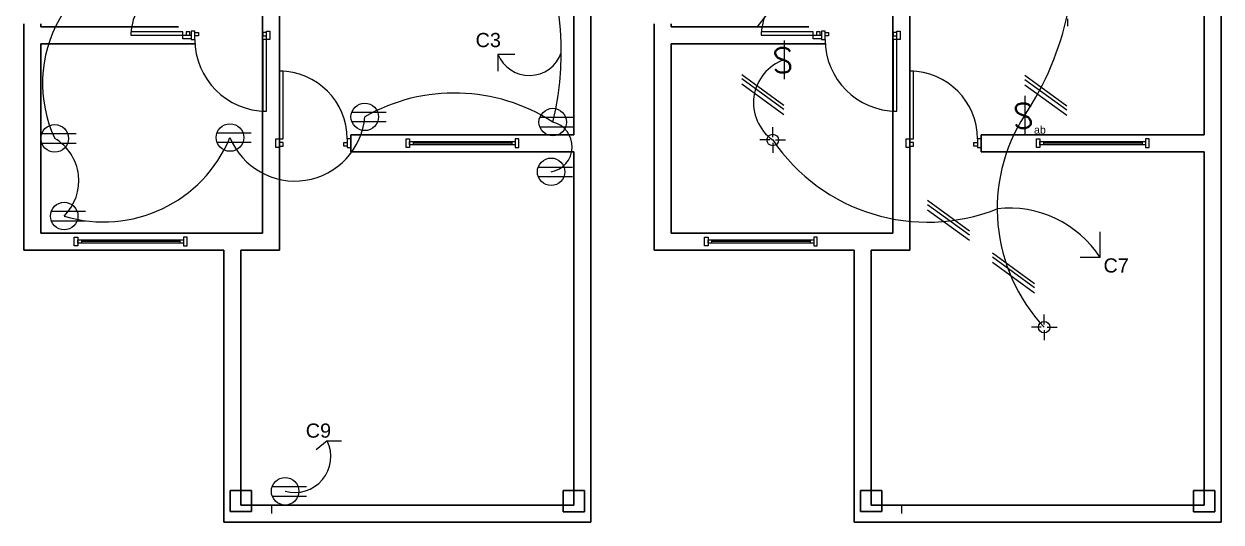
# Model space of a CAD drawing. Header units: metres. Extents: x 68508 to 226087, y -5893 to 20329.
# Drawn here: x 69794 to 86679, y 825 to 7853 of the extents above; entities that cross this region are included whole.
import ezdxf

# ---------------------------------------------------------------- set-up
doc = ezdxf.new("R2010")
doc.units = ezdxf.units.M
doc.header["$LTSCALE"] = 0.05
doc.linetypes.add('CONTINUA', pattern=[0])
for name, color, linetype in [('0 X VARIOS', 7, 'Continuous'), ('CircuitoTomas', 4, 'Continuous'), ('iluminacion', 3, 'Continuous'), ('Modulares', 2, 'CONTINUA'), ('RefTablero', 6, 'Continuous')]:
    doc.layers.add(name, color=color, linetype=linetype)
for name, color, linetype, lineweight in [('A314G', 151, 'Continuous', 25), ('A315G', 31, 'Continuous', 25), ('muro', 7, 'Continuous', 30)]:
    doc.layers.add(name, color=color, linetype=linetype, lineweight=lineweight)
doc.styles.add('SIMBOLO', font='romans.shx', dxfattribs={"width": 0.7, "oblique": 20})
doc.styles.get("Standard").update_dxf_attribs({"font": 'arial.ttf'})

# ---------------------------------------------------------------- blocks, each defined once
blk = doc.blocks.new('*U199')
at = {"layer": 'muro', "color": 7, "linetype": 'Continuous', "lineweight": 30}
for p, q in [((2.96, 0.12), (0, 0.12)), ((0, -0.12), (2.84, -0.12))]:
    blk.add_line(p, q, dxfattribs=at)
blk = doc.blocks.new('*U200')
at = {"layer": 'muro', "color": 7, "linetype": 'Continuous', "lineweight": 30}
for p, q in [((5.05, 0.12), (0, 0.12)), ((0.12, -0.12), (5.05, -0.12))]:
    blk.add_line(p, q, dxfattribs=at)
blk = doc.blocks.new('*U201')
at = {"layer": 'muro', "color": 7, "linetype": 'Continuous', "lineweight": 30}
for p, q in [((0.295, 0.12), (0, 0.12)), ((0, -0.12), (0.055, -0.12))]:
    blk.add_line(p, q, dxfattribs=at)
blk = doc.blocks.new('*U202')
at = {"layer": 'muro', "color": 7, "linetype": 'Continuous', "lineweight": 30}
for p, q in [((5.055, 0.12), (-0.12, 0.12)), ((0.12, -0.12), (4.815, -0.12))]:
    blk.add_line(p, q, dxfattribs=at)
blk = doc.blocks.new('*U203')
at = {"layer": 'muro', "color": 7, "linetype": 'Continuous', "lineweight": 30}
for p, q in [((0.1775, 0.12), (-0.12, 0.12)), ((0.12, -0.12), (0.1775, -0.12))]:
    blk.add_line(p, q, dxfattribs=at)
blk = doc.blocks.new('*U204')
at = {"layer": 'muro', "color": 7, "linetype": 'Continuous', "lineweight": 30}
for p, q in [((3.54, 0.12), (0, 0.12)), ((0, -0.12), (3.54, -0.12))]:
    blk.add_line(p, q, dxfattribs=at)
blk = doc.blocks.new('*U205')
at = {"layer": 'muro', "color": 7, "linetype": 'Continuous', "lineweight": 30}
for p, q in [((2.94, 0.12), (0.12, 0.12)), ((0, -0.12), (2.7, -0.12))]:
    blk.add_line(p, q, dxfattribs=at)
blk = doc.blocks.new('*U206')
at = {"layer": 'muro', "color": 7, "linetype": 'Continuous', "lineweight": 30}
for p, q in [((2.91, 0.12), (-0.12, 0.12)), ((3.07, 0.12), (2.91, 0.12)), ((0.12, -0.12), (2.79, -0.12)), ((3.03, -0.12), (3.07, -0.12))]:
    blk.add_line(p, q, dxfattribs=at)
blk = doc.blocks.new('*U210')
at = {"layer": 'muro', "color": 7, "linetype": 'Continuous', "lineweight": 30}
for p, q in [((2.06, 0.12), (-0.12, 0.12)), ((0.12, -0.12), (2.06, -0.12))]:
    blk.add_line(p, q, dxfattribs=at)
blk = doc.blocks.new('*U211')
at = {"layer": 'A315G', "color": 31, "linetype": 'Continuous', "lineweight": 25}
for points in [[(0.05, 0.12), (0.1, 0.12), (0.1, 0.85), (0.05, 0.85)], [(0.05, 0), (0, 0), (0, 0.12), (0.05, 0.12)], [(0.05, 0.02), (0.1, 0.02), (0.1, 0.07), (0.05, 0.07)], [(0.78, 0.02), (0.73, 0.02), (0.73, 0.07), (0.78, 0.07)], [(0.78, 0), (0.83, 0), (0.83, 0.12), (0.78, 0.12)]]:
    blk.add_lwpolyline(points, close=True, dxfattribs=at)
blk.add_arc((0.05, 0.12), 0.73, 0, 90, dxfattribs=at)
blk = doc.blocks.new('*U212')
at = {"layer": 'muro', "color": 7, "linetype": 'Continuous', "lineweight": 30}
for p, q in [((3.265, 0.12), (0.12, 0.12)), ((3.265, -0.12), (3.265, 0.12)), ((0.12, -0.12), (3.265, -0.12))]:
    blk.add_line(p, q, dxfattribs=at)
blk = doc.blocks.new('*U213')
at = {"layer": 'muro', "color": 7, "linetype": 'Continuous', "lineweight": 30}
for p, q in [((1.522, 0.12), (0, 0.12)), ((2.96, 0.12), (1.522, 0.12)), ((0, -0.12), (1.522, -0.12)), ((1.522, -0.12), (2.96, -0.12))]:
    blk.add_line(p, q, dxfattribs=at)
blk = doc.blocks.new('*U214')
at = {"layer": 'A315G', "color": 31, "linetype": 'Continuous', "lineweight": 25}
for points in [[(0.05, 0.12), (0.1, 0.12), (0.1, 1.13), (0.05, 1.13)], [(0.05, 0), (0, 0), (0, 0.12), (0.05, 0.12)], [(0.05, 0.02), (0.1, 0.02), (0.1, 0.07), (0.05, 0.07)], [(1.06, 0.02), (1.01, 0.02), (1.01, 0.07), (1.06, 0.07)], [(1.06, 0), (1.11, 0), (1.11, 0.12), (1.06, 0.12)]]:
    blk.add_lwpolyline(points, close=True, dxfattribs=at)
blk.add_arc((0.05, 0.12), 1.01, 0, 90, dxfattribs=at)
blk = doc.blocks.new('*U225')
at = {"layer": 'muro', "color": 7, "linetype": 'Continuous', "lineweight": 30}
for p, q in [((0.425, 0.12), (0, 0.12)), ((0.12, -0.12), (0.665, -0.12))]:
    blk.add_line(p, q, dxfattribs=at)
blk = doc.blocks.new('*U226')
at = {"layer": 'muro', "color": 7, "linetype": 'Continuous', "lineweight": 30}
for p, q in [((1.5075, 0.12), (0, 0.12)), ((0, -0.12), (1.2675, -0.12))]:
    blk.add_line(p, q, dxfattribs=at)
blk = doc.blocks.new('*U245')
at = {"layer": 'A315G', "color": 31, "linetype": 'Continuous', "lineweight": 25}
for points in [[(0.05, 0.12), (0.1, 0.12), (0.1, 1.075), (0.05, 1.075)], [(0.05, 0), (0, 0), (0, 0.12), (0.05, 0.12)], [(0.05, 0.02), (0.1, 0.02), (0.1, 0.07), (0.05, 0.07)], [(1.005, 0.02), (0.955, 0.02), (0.955, 0.07), (1.005, 0.07)], [(1.005, 0), (1.055, 0), (1.055, 0.12), (1.005, 0.12)]]:
    blk.add_lwpolyline(points, close=True, dxfattribs=at)
blk.add_arc((0.05, 0.12), 0.955, 0, 90, dxfattribs=at)
blk = doc.blocks.new('*U246')
at = {"layer": 'muro', "color": 7, "linetype": 'Continuous', "lineweight": 30, "extrusion": (1, 0, 0)}
for p, q in [((0, -0.15, -0.15), (0, 0.15, -0.15)), ((0, 0.15, -0.15), (0, 0.15, 0.15)), ((0, 0.15, 0.15), (0, -0.15, 0.15)), ((0, -0.15, 0.15), (0, -0.15, -0.15))]:
    blk.add_line(p, q, dxfattribs=at)
blk = doc.blocks.new('*U247')
at = {"layer": 'muro', "color": 7, "linetype": 'Continuous', "lineweight": 30, "extrusion": (1, 0, 0)}
for p, q in [((0, -0.15, -0.15), (0, 0.15, -0.15)), ((0, 0.15, -0.15), (0, 0.15, 0.15)), ((0, 0.15, 0.15), (0, -0.15, 0.15)), ((0, -0.15, 0.15), (0, -0.15, -0.15))]:
    blk.add_line(p, q, dxfattribs=at)
blk = doc.blocks.new('*U194')
at = {"layer": 'A314G', "color": 151, "linetype": 'Continuous', "lineweight": 25}
for p, q in [((0.1, 0.085, -1), (0.1, 0.035, -1)), ((0.1, 0.06, -1), (1.49, 0.06, -1)), ((1.49, 0.085, -1), (1.49, 0.035, -1))]:
    blk.add_line(p, q, dxfattribs=at)
at = {"layer": 'A314G', "color": 151, "linetype": 'Continuous', "lineweight": 25, "elevation": -1}
for points in [[(0.05, 0), (0, 0), (0, 0.12), (0.05, 0.12)], [(0.05, 0.085), (0.05, 0.035), (1.54, 0.035), (1.54, 0.085)], [(1.54, 0), (1.59, 0), (1.59, 0.12), (1.54, 0.12)]]:
    blk.add_lwpolyline(points, close=True, dxfattribs=at)
blk = doc.blocks.new('1-100_TOC2')
at = {"linetype": 'Continuous'}
for p, q in [((-0.052, 0.009), (-0.052, 0.382)), ((0.052, 0.009), (0.052, 0.382))]:
    blk.add_line(p, q, dxfattribs=at)
blk.add_circle((0, 0.15), 0.15, dxfattribs=at)
blk = doc.blocks.new('*U284')
at = {"layer": 'muro', "color": 7, "linetype": 'Continuous', "lineweight": 30}
for p, q in [((2.96, 0.12), (0, 0.12)), ((0, -0.12), (2.84, -0.12))]:
    blk.add_line(p, q, dxfattribs=at)
blk = doc.blocks.new('*U285')
at = {"layer": 'muro', "color": 7, "linetype": 'Continuous', "lineweight": 30}
for p, q in [((5.05, 0.12), (0, 0.12)), ((0.12, -0.12), (5.05, -0.12))]:
    blk.add_line(p, q, dxfattribs=at)
blk = doc.blocks.new('*U286')
at = {"layer": 'muro', "color": 7, "linetype": 'Continuous', "lineweight": 30}
for p, q in [((0.295, 0.12), (0, 0.12)), ((0, -0.12), (0.055, -0.12))]:
    blk.add_line(p, q, dxfattribs=at)
blk = doc.blocks.new('*U287')
at = {"layer": 'muro', "color": 7, "linetype": 'Continuous', "lineweight": 30}
for p, q in [((5.055, 0.12), (-0.12, 0.12)), ((0.12, -0.12), (4.815, -0.12))]:
    blk.add_line(p, q, dxfattribs=at)
blk = doc.blocks.new('*U288')
at = {"layer": 'muro', "color": 7, "linetype": 'Continuous', "lineweight": 30}
for p, q in [((0.1775, 0.12), (-0.12, 0.12)), ((0.12, -0.12), (0.1775, -0.12))]:
    blk.add_line(p, q, dxfattribs=at)
blk = doc.blocks.new('*U289')
at = {"layer": 'muro', "color": 7, "linetype": 'Continuous', "lineweight": 30}
for p, q in [((3.54, 0.12), (0, 0.12)), ((0, -0.12), (3.54, -0.12))]:
    blk.add_line(p, q, dxfattribs=at)
blk = doc.blocks.new('*U290')
at = {"layer": 'muro', "color": 7, "linetype": 'Continuous', "lineweight": 30}
for p, q in [((2.94, 0.12), (0.12, 0.12)), ((0, -0.12), (2.7, -0.12))]:
    blk.add_line(p, q, dxfattribs=at)
blk = doc.blocks.new('*U291')
at = {"layer": 'muro', "color": 7, "linetype": 'Continuous', "lineweight": 30}
for p, q in [((2.91, 0.12), (-0.12, 0.12)), ((3.07, 0.12), (2.91, 0.12)), ((0.12, -0.12), (2.79, -0.12)), ((3.03, -0.12), (3.07, -0.12))]:
    blk.add_line(p, q, dxfattribs=at)
blk = doc.blocks.new('*U295')
at = {"layer": 'muro', "color": 7, "linetype": 'Continuous', "lineweight": 30}
for p, q in [((2.06, 0.12), (-0.12, 0.12)), ((0.12, -0.12), (2.06, -0.12))]:
    blk.add_line(p, q, dxfattribs=at)
blk = doc.blocks.new('*U296')
at = {"layer": 'A315G', "color": 31, "linetype": 'Continuous', "lineweight": 25}
for points in [[(0.05, 0.12), (0.1, 0.12), (0.1, 0.85), (0.05, 0.85)], [(0.05, 0), (0, 0), (0, 0.12), (0.05, 0.12)], [(0.05, 0.02), (0.1, 0.02), (0.1, 0.07), (0.05, 0.07)], [(0.78, 0.02), (0.73, 0.02), (0.73, 0.07), (0.78, 0.07)], [(0.78, 0), (0.83, 0), (0.83, 0.12), (0.78, 0.12)]]:
    blk.add_lwpolyline(points, close=True, dxfattribs=at)
blk.add_arc((0.05, 0.12), 0.73, 0, 90, dxfattribs=at)
blk = doc.blocks.new('*U297')
at = {"layer": 'muro', "color": 7, "linetype": 'Continuous', "lineweight": 30}
for p, q in [((3.265, 0.12), (0.12, 0.12)), ((3.265, -0.12), (3.265, 0.12)), ((0.12, -0.12), (3.265, -0.12))]:
    blk.add_line(p, q, dxfattribs=at)
blk = doc.blocks.new('*U298')
at = {"layer": 'muro', "color": 7, "linetype": 'Continuous', "lineweight": 30}
for p, q in [((1.522, 0.12), (0, 0.12)), ((2.96, 0.12), (1.522, 0.12)), ((0, -0.12), (1.522, -0.12)), ((1.522, -0.12), (2.96, -0.12))]:
    blk.add_line(p, q, dxfattribs=at)
blk = doc.blocks.new('*U299')
at = {"layer": 'A315G', "color": 31, "linetype": 'Continuous', "lineweight": 25}
for points in [[(0.05, 0.12), (0.1, 0.12), (0.1, 1.13), (0.05, 1.13)], [(0.05, 0), (0, 0), (0, 0.12), (0.05, 0.12)], [(0.05, 0.02), (0.1, 0.02), (0.1, 0.07), (0.05, 0.07)], [(1.06, 0.02), (1.01, 0.02), (1.01, 0.07), (1.06, 0.07)], [(1.06, 0), (1.11, 0), (1.11, 0.12), (1.06, 0.12)]]:
    blk.add_lwpolyline(points, close=True, dxfattribs=at)
blk.add_arc((0.05, 0.12), 1.01, 0, 90, dxfattribs=at)
blk = doc.blocks.new('*U310')
at = {"layer": 'muro', "color": 7, "linetype": 'Continuous', "lineweight": 30}
for p, q in [((0.425, 0.12), (0, 0.12)), ((0.12, -0.12), (0.665, -0.12))]:
    blk.add_line(p, q, dxfattribs=at)
blk = doc.blocks.new('*U311')
at = {"layer": 'muro', "color": 7, "linetype": 'Continuous', "lineweight": 30}
for p, q in [((1.5075, 0.12), (0, 0.12)), ((0, -0.12), (1.2675, -0.12))]:
    blk.add_line(p, q, dxfattribs=at)
blk = doc.blocks.new('*U330')
at = {"layer": 'A315G', "color": 31, "linetype": 'Continuous', "lineweight": 25}
for points in [[(0.05, 0.12), (0.1, 0.12), (0.1, 1.075), (0.05, 1.075)], [(0.05, 0), (0, 0), (0, 0.12), (0.05, 0.12)], [(0.05, 0.02), (0.1, 0.02), (0.1, 0.07), (0.05, 0.07)], [(1.005, 0.02), (0.955, 0.02), (0.955, 0.07), (1.005, 0.07)], [(1.005, 0), (1.055, 0), (1.055, 0.12), (1.005, 0.12)]]:
    blk.add_lwpolyline(points, close=True, dxfattribs=at)
blk.add_arc((0.05, 0.12), 0.955, 0, 90, dxfattribs=at)
blk = doc.blocks.new('*U331')
at = {"layer": 'muro', "color": 7, "linetype": 'Continuous', "lineweight": 30, "extrusion": (1, 0, 0)}
for p, q in [((0, -0.15, -0.15), (0, 0.15, -0.15)), ((0, 0.15, -0.15), (0, 0.15, 0.15)), ((0, 0.15, 0.15), (0, -0.15, 0.15)), ((0, -0.15, 0.15), (0, -0.15, -0.15))]:
    blk.add_line(p, q, dxfattribs=at)
blk = doc.blocks.new('*U332')
at = {"layer": 'muro', "color": 7, "linetype": 'Continuous', "lineweight": 30, "extrusion": (1, 0, 0)}
for p, q in [((0, -0.15, -0.15), (0, 0.15, -0.15)), ((0, 0.15, -0.15), (0, 0.15, 0.15)), ((0, 0.15, 0.15), (0, -0.15, 0.15)), ((0, -0.15, 0.15), (0, -0.15, -0.15))]:
    blk.add_line(p, q, dxfattribs=at)
blk = doc.blocks.new('*U279')
at = {"layer": 'A314G', "color": 151, "linetype": 'Continuous', "lineweight": 25}
for p, q in [((0.1, 0.085, -1), (0.1, 0.035, -1)), ((0.1, 0.06, -1), (1.49, 0.06, -1)), ((1.49, 0.085, -1), (1.49, 0.035, -1))]:
    blk.add_line(p, q, dxfattribs=at)
at = {"layer": 'A314G', "color": 151, "linetype": 'Continuous', "lineweight": 25, "elevation": -1}
for points in [[(0.05, 0), (0, 0), (0, 0.12), (0.05, 0.12)], [(0.05, 0.085), (0.05, 0.035), (1.54, 0.035), (1.54, 0.085)], [(1.54, 0), (1.59, 0), (1.59, 0.12), (1.54, 0.12)]]:
    blk.add_lwpolyline(points, close=True, dxfattribs=at)
blk = doc.blocks.new('INTE')
at = {"linetype": 'Continuous'}
blk.add_line((0, 0.1228), (0, -0.1228), dxfattribs=at)
at = {"linetype": 'Continuous', "style": 'SIMBOLO'}
blk.add_text('S', height=0.156, dxfattribs=at).set_placement((-0.0761, -0.0813))

msp = doc.modelspace()

# ---------------------------------------------------------------- linework, layer by layer
at = {"layer": '0 X VARIOS'}
for p, q in [((84514.773, 7922.446), (84514.773, 7822.446)), ((80355.17, 6296.351), (80355.17, 6396.351)), ((80355.17, 6255.785), (80355.17, 6296.351)), ((80274.037, 6215.218), (80174.037, 6215.218)), ((80314.603, 6215.218), (80274.037, 6215.218)), ((80355.17, 6174.651), (80355.17, 6134.085)), ((80355.17, 6134.085), (80355.17, 6034.085)), ((80395.737, 6215.218), (80436.303, 6215.218)), ((80436.303, 6215.218), (80536.303, 6215.218)), ((84184.209, 3655.081), (84184.209, 3755.081)), ((84103.075, 3573.947), (84003.075, 3573.947)), ((84143.642, 3573.947), (84103.075, 3573.947)), ((84184.209, 3614.514), (84184.209, 3655.081)), ((84224.775, 3573.947), (84265.342, 3573.947)), ((84265.342, 3573.947), (84365.342, 3573.947)), ((84184.209, 3533.381), (84184.209, 3492.814)), ((84184.209, 3492.814), (84184.209, 3392.814))]:
    msp.add_line(p, q, dxfattribs=at)
for centre in [(80355.17, 6215.218), (84184.209, 3573.947)]:
    msp.add_circle(centre, 81.133, dxfattribs=at)
at = {"layer": 'CircuitoTomas', "color": 6}
for p, q in [((76479.526, 7424.256), (76479.526, 7187.994)), ((76479.526, 7424.256), (76716.078, 7424.256)), ((74072.085, 1968.928), (73917.622, 1841.879)), ((74072.085, 1968.928), (74272.085, 1968.928))]:
    msp.add_line(p, q, dxfattribs=at)
for centre, radius, start, end in [((73305.186, 7445.781), 4066.972, 346.0842409, 69.2605636), ((71893.6, 7015.552), 1838.288, 95.8645468, 205.0358868), ((76921.828, 7601.475), 476.485, 201.8347156, 340.9280976), ((75866.257, 4331.39), 2546.818, 57.0150082, 119.7906365), ((73615.274, 6624.593), 989.127, 202.2556104, 355.1890945), ((77168.346, 6119.606), 358.186, 279.8393849, 76.3632566), ((70918.42, 6988.329), 1928.369, 253.201384, 337.4870608), ((69870.929, 5638.466), 697.497, 314.6492161, 59.2042681), ((73612.692, 1750.216), 508.8, 254.6532325, 25.4585675)]:
    msp.add_arc(centre, radius, start, end, dxfattribs=at)
at = {"layer": 'iluminacion'}
for p, q in [((80136.428, 7807.987), (80513.177, 8296.142)), ((79919.869, 7139.727), (80511.751, 6708.343)), ((83909.552, 7127.934), (84501.434, 6696.55)), ((79919.869, 7081.865), (80511.751, 6650.481)), ((79919.869, 7007.221), (80511.751, 6575.837)), ((83909.552, 7070.072), (84501.434, 6638.688)), ((83909.552, 6995.428), (84501.434, 6564.044)), ((82536.343, 5364.613), (83128.225, 4933.229)), ((82536.343, 5306.751), (83128.225, 4875.367)), ((82536.343, 5232.107), (83128.225, 4800.723)), ((84973.573, 4556.851), (84973.573, 4917.972)), ((83456.878, 4622.637), (84048.76, 4191.253)), ((83456.878, 4564.775), (84048.76, 4133.391)), ((83456.878, 4490.131), (84048.76, 4058.746)), ((84973.573, 4556.851), (84690.61, 4556.851))]:
    msp.add_line(p, q, dxfattribs=at)
for centre, radius, start, end in [((80465.347, 8859.077), 4138.807, 326.322637, 9.9165093), ((80726.476, 6739.445), 642.403, 109.0614345, 234.6903481), ((85958.899, 5244.625), 2437.353, 147.225594, 223.2708056), ((82541.872, 7698.771), 2642.46, 214.1546638, 291.7614571), ((83693.576, 3731.168), 1523.203, 32.8247106, 96.4847916)]:
    msp.add_arc(centre, radius, start, end, dxfattribs=at)
at = {"layer": 'Modulares'}
for p, q in [((73283.588, 1065.115), (73283.588, 945.115)), ((82173.742, 1065.115), (82173.742, 945.115))]:
    msp.add_line(p, q, dxfattribs=at)

# ---------------------------------------------------------------- block references
at = {"layer": '0 X VARIOS', "color": 3, "xscale": 2231.590401911997, "yscale": 2231.590401911997, "zscale": 2231.590401911997}
for p in [(80516.679, 7346.624), (83909.552, 6564.044)]:
    msp.add_blockref('INTE', p, dxfattribs=at)
at = {"layer": '0 X VARIOS', "xscale": 1296.293865330413, "yscale": 1296.293865330413, "zscale": 1296.293865330413, "rotation": 270}
for p in [(74406.471, 6541.637), (77058.35, 6467.695), (70033.588, 6237.615), (72505.389, 6249.972), (77035.111, 5766.688), (70166.661, 5142.251), (73283.588, 1259.559)]:
    msp.add_blockref('1-100_TOC2', p, dxfattribs=at)
at = {"layer": 'A314G', "color": 151, "linetype": 'Continuous', "lineweight": 25, "xscale": -1000, "yscale": 1000, "zscale": 1000}
for name, p in [('*U194', (76773.875, 6110.115)), ('*U279', (85664.029, 6110.115)), ('*U194', (72093.588, 4722.615, 1000)), ('*U279', (80983.742, 4722.615, 1000))]:
    msp.add_blockref(name, p, dxfattribs=at)
at = {"layer": 'A315G', "color": 31, "linetype": 'Continuous', "lineweight": 25, "xscale": 1000, "yscale": 1000, "zscale": 1000}
for name, p, rotation in [('*U211', (72153.588, 7642.615), 90), ('*U296', (81043.742, 7642.615), 90), ('*U214', (73263.588, 7752.615), 180), ('*U299', (82153.742, 7752.615), 180)]:
    msp.add_blockref(name, p, dxfattribs=dict(at, rotation=rotation))
for name, p in [('*U245', (73348.588, 6110.115)), ('*U330', (82238.742, 6110.115))]:
    msp.add_blockref(name, p, dxfattribs=at)
at = {"layer": 'muro', "color": 7, "linetype": 'Continuous', "lineweight": 30, "xscale": 1000, "yscale": 1000, "zscale": 1000}
for name, p, rotation in [('*U213', (73278.588, 6170.115), 90), ('*U199', (77668.588, 9130.115), 270), ('*U298', (82168.742, 6170.115), 90), ('*U284', (86558.742, 9130.115), 270), ('*U206', (69913.588, 4782.615), 90), ('*U210', (72093.588, 7692.615), 180), ('*U291', (78803.742, 4782.615), 90), ('*U295', (80983.742, 7692.615), 180), ('*U212', (77668.588, 6170.115), 180), ('*U297', (86558.742, 6170.115), 180), ('*U226', (73278.588, 6170.115), 270.0000000000006), ('*U200', (77668.588, 6170.115), 270), ('*U311', (82168.742, 6170.115), 270.0000000000006), ('*U285', (86558.742, 6170.115), 270), ('*U205', (72733.588, 4782.615), 180), ('*U290', (81623.742, 4782.615), 180), ('*U204', (72733.588, 1122.615), 90), ('*U289', (81623.742, 1122.615), 90), ('*U203', (72733.588, 945.115), 90), ('*U202', (77668.588, 945.115), 180), ('*U201', (77668.588, 1120.115), 270), ('*U288', (81623.742, 945.115), 90), ('*U287', (86558.742, 945.115), 180), ('*U286', (86558.742, 1120.115), 270)]:
    msp.add_blockref(name, p, dxfattribs=dict(at, rotation=rotation))
for name, p in [('*U225', (72733.588, 4782.615)), ('*U310', (81623.742, 4782.615))]:
    msp.add_blockref(name, p, dxfattribs=at)
at = {"layer": 'muro', "color": 7, "linetype": 'Continuous', "lineweight": 30, "extrusion": (-1, -2.22045e-16, 0), "xscale": 1000, "yscale": 1000, "zscale": 1000, "rotation": 90}
for name, p in [('*U247', (-1122.615, 0, -72853.588)), ('*U246', (-1120.115, 0, -77548.588)), ('*U247', (-1120.115, 0, -77548.588)), ('*U332', (-1122.615, 0, -81743.742)), ('*U331', (-1120.115, 0, -86438.742)), ('*U332', (-1120.115, 0, -86438.742))]:
    msp.add_blockref(name, p, dxfattribs=at)

# ---------------------------------------------------------------- texts
at = {"layer": '0 X VARIOS', "insert": (84040.395, 6411.94), "char_height": 107.1, "attachment_point": 1}
msp.add_mtext_dynamic_manual_height_columns('ab', width=377.23954, gutter_width=12500, heights=[0], dxfattribs=at)
at = {"layer": 'iluminacion', "insert": (85020.768, 4545.59), "char_height": 200, "attachment_point": 1}
msp.add_mtext_dynamic_manual_height_columns('C7', width=3150.94868, gutter_width=12500, heights=[0], dxfattribs=at)
at = {"layer": 'RefTablero', "char_height": 200, "attachment_point": 1}
for s, insert in [('C3', (76164.124, 7725.582)), ('C9', (73768.807, 2215.635))]:
    msp.add_mtext_dynamic_manual_height_columns(s, width=3150.94868, gutter_width=12500, heights=[0], dxfattribs=dict(at, insert=insert))

doc.saveas('drawing.dxf')
